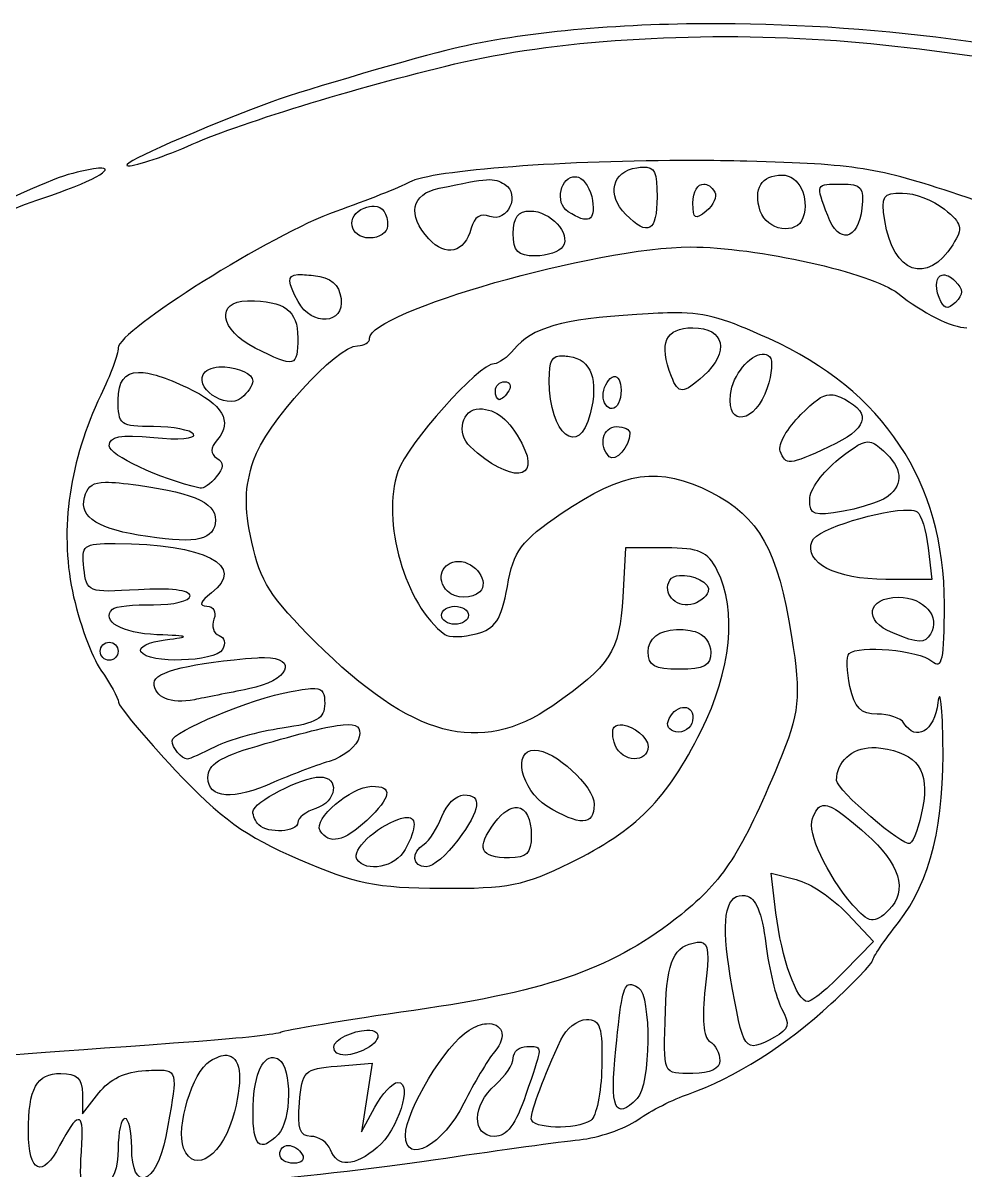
# Model space of a CAD drawing. Extents: x 0 to 79.9, y 0 to 80.2.
# Drawn here: x 22.5 to 44.71, y 53.15 to 80.18 of the extents above; entities that cross this region are included whole.
import ezdxf

# ---------------------------------------------------------------- set-up
doc = ezdxf.new("R2010")
doc.units = 0
doc.layers.add('Layer_1', color=7, linetype='CONTINUOUS')

msp = doc.modelspace()

# ---------------------------------------------------------------- linework, layer by layer
at = {"layer": 'Layer_1', "color": 7}
for points in [[(38.571842, 80.156607), (38.571842, 80.156607)], [(37.11498, 76.780413), (37.11498, 76.780413)], [(38.31332, 76.935856), (38.31332, 76.935856)], [(24.285994, 76.752301), (24.285994, 76.752301)], [(35.52748, 76.554415), (35.52748, 76.554415)], [(40.400772, 76.592449), (40.400772, 76.592449)], [(33.430103, 76.482757), (33.430103, 76.482757)], [(38.55365, 76.381885), (38.55365, 76.381885)], [(41.802513, 76.380782), (41.802513, 76.380782)], [(43.23402, 76.169116), (43.23402, 76.169116)], [(30.781515, 75.860435), (30.781515, 75.860435)], [(34.460327, 75.745782), (34.460327, 75.745782)], [(28.980694, 74.245926), (28.980694, 74.245926)], [(44.169982, 74.235452), (44.169982, 74.235452)], [(27.801094, 73.629116), (27.801094, 73.629116)], [(37.892742, 73.345791), (37.892742, 73.345791)], [(38.296232, 72.994116), (38.296232, 72.994116)], [(35.248012, 72.334862), (35.248012, 72.334862)], [(39.930586, 72.376203), (39.930586, 72.376203)], [(25.231879, 71.942397), (25.231879, 71.942397)], [(27.265313, 72.071932), (27.265313, 72.071932)], [(33.863359, 71.724116), (33.863359, 71.724116)], [(36.433675, 71.847037), (36.433675, 71.847037)], [(41.516983, 71.417089), (41.516983, 71.417089)], [(33.262536, 71.085808), (33.262536, 71.085808)], [(36.497065, 70.665782), (36.497065, 70.665782)], [(42.467279, 70.300326), (42.467279, 70.300326)], [(24.454666, 69.35389), (24.454666, 69.35389)], [(43.386705, 68.700148), (43.386705, 68.700148)], [(24.682318, 67.911359), (24.682318, 67.911359)], [(37.654619, 67.808282), (36.708732, 67.808282), (36.642588, 66.64632)], [(43.839254, 67.809936), (43.925795, 67.067449), (42.844861, 67.067449)], [(32.770298, 67.490782), (32.770298, 67.490782)], [(37.979285, 67.15895), (37.979285, 67.15895)], [(43.141965, 66.644116), (43.141965, 66.644116)], [(32.687065, 66.432449), (32.687065, 66.432449)], [(37.907626, 65.885643), (37.907626, 65.885643)], [(24.537899, 65.585782), (24.537899, 65.585782)], [(28.202379, 65.227492), (28.202379, 65.227492)], [(29.385839, 64.496029), (29.385839, 64.496029)], [(38.052045, 64.049545), (38.052045, 64.049545)], [(30.056116, 63.643299), (30.056116, 63.643299)], [(36.644792, 63.638339), (36.644792, 63.638339)], [(34.563403, 63.045782), (34.563403, 63.045782)], [(42.51358, 63.105313), (42.51358, 63.105313)], [(29.501592, 62.410782), (29.501592, 62.410782)], [(30.729149, 62.19195), (30.729149, 62.19195)], [(32.89322, 61.987449), (32.89322, 61.987449)], [(34.159362, 61.690895), (34.159362, 61.690895)], [(41.354375, 61.738299), (41.354375, 61.738299)], [(31.504159, 61.456077), (31.504159, 61.456077)], [(40.138945, 60.143634), (40.731502, 59.994806)], [(40.251944, 59.213182), (40.138945, 60.143634), (40.138945, 60.143634)], [(39.45599, 59.622184), (39.45599, 59.622184)], [(41.936458, 59.190582), (42.548858, 58.535188), (41.862595, 57.826876)], [(38.487505, 58.519202), (38.487505, 58.519202)], [(36.809053, 57.52481), (36.809053, 57.52481)], [(33.430103, 56.598217), (33.430103, 56.598217)], [(35.788202, 56.695782), (35.788202, 56.695782)], [(30.607881, 56.44553), (30.607881, 56.44553)], [(34.507178, 56.061333), (34.507178, 56.061333)], [(27.308307, 55.853525), (27.308307, 55.853525)], [(28.411289, 55.802813), (28.411289, 55.802813)], [(25.659071, 55.507362), (25.659071, 55.507362)], [(29.912248, 55.598864), (30.736314, 55.666112), (30.736314, 55.666112)], [(30.736314, 55.666112), (30.611741, 54.85803), (30.486615, 54.049949), (30.799704, 54.632032)], [(23.907309, 54.949532), (23.91227, 54.473282), (24.292057, 54.96662)], [(28.758555, 53.732449), (28.758555, 53.732449)]]:
    msp.add_lwpolyline(points, dxfattribs=at)
for points in [[(38.571842, 80.156607), (36.283146, 80.144649), (34.132478, 79.941199), (32.475399, 79.529324)], [(49.514565, 78.70195), (46.58371, 79.664809), (42.386332, 80.176536), (38.571842, 80.156607)], [(32.898732, 79.259228), (35.241888, 79.7968), (38.63581, 79.989982), (41.682899, 79.759181)], [(41.682899, 79.759181), (44.426957, 79.551335), (48.58508, 78.871519), (49.28526, 78.51619)], [(32.475399, 79.529324), (31.433189, 79.270278), (28.816582, 78.494201), (28.242065, 78.273655)], [(26.492509, 77.317297), (27.684604, 77.844499), (30.648667, 78.743013), (32.898732, 79.259228)], [(28.242065, 78.273655), (26.218222, 77.496743), (24.704329, 76.81629), (24.987691, 76.81073)], [(24.987691, 76.81073), (25.176932, 76.807013), (25.854043, 77.034936), (26.492509, 77.317297)], [(22.950399, 76.040131), (24.101916, 76.417344), (24.765977, 76.793146), (24.285994, 76.752301)], [(38.31332, 76.935856), (35.33948, 76.941072), (32.146658, 76.710902), (31.615504, 76.424328)], [(36.713143, 75.665305), (36.255322, 76.123125), (36.388647, 76.681804), (36.975519, 76.76553)], [(36.975519, 76.76553), (37.027409, 76.772933), (37.07364, 76.778378), (37.11498, 76.780413)], [(37.11498, 76.780413), (37.40435, 76.794659), (37.449565, 76.656461), (37.449565, 76.077614)], [(39.566232, 76.918768), (39.158734, 76.929647), (38.738155, 76.935111), (38.31332, 76.935856)], [(44.559691, 76.128325), (42.64023, 76.769797), (42.133749, 76.850228), (39.566232, 76.918768)], [(24.008732, 76.707653), (23.365895, 76.575782), (23.190864, 76.503586), (20.727899, 75.349458)], [(24.285994, 76.752301), (24.217425, 76.746466), (24.125932, 76.731695), (24.008732, 76.707653)], [(33.430103, 76.482757), (33.636133, 76.495121), (33.727901, 76.456472), (33.858398, 76.375821)], [(35.354949, 75.727592), (35.022598, 75.938036), (35.189109, 76.579204), (35.52748, 76.554415)], [(35.52748, 76.554415), (35.550038, 76.552762), (35.573496, 76.547983), (35.597482, 76.540083)], [(35.597482, 76.540083), (35.742939, 76.492179), (35.892113, 76.246649), (35.929313, 75.993829)], [(39.884285, 75.743577), (39.714797, 76.277584), (39.906324, 76.592449), (40.400772, 76.592449)], [(40.400772, 76.592449), (40.794212, 76.592449), (41.050532, 76.065032), (40.889702, 75.587032)], [(31.615504, 76.424328), (31.38982, 76.302563), (30.608758, 75.992773), (29.879727, 75.73586)], [(32.071908, 75.088734), (31.556322, 75.65845), (31.655885, 76.144031), (32.316649, 76.283217)], [(32.316649, 76.283217), (32.904035, 76.40695), (33.224075, 76.470393), (33.430103, 76.482757)], [(33.858398, 76.375821), (34.239897, 76.140038), (33.928507, 75.458714), (33.512235, 75.618451)], [(38.296232, 75.931542), (38.296232, 76.215355), (38.413391, 76.381509), (38.55365, 76.381885)], [(38.55365, 76.381885), (38.637805, 76.38211), (38.730439, 76.322384), (38.810517, 76.192818)], [(41.472335, 75.63609), (41.186495, 76.387913), (41.183058, 76.380782), (41.802513, 76.380782)], [(41.802513, 76.380782), (42.26691, 76.380782), (42.33602, 76.298354), (42.278763, 75.814684)], [(18.273338, 73.691403), (19.190475, 74.372002), (21.690192, 75.627313), (22.950399, 76.040131)], [(35.929313, 75.993829), (36.001424, 75.503767), (35.832449, 75.425242), (35.354949, 75.727592)], [(37.449565, 76.077614), (37.449565, 75.252351), (37.242138, 75.13631), (36.713143, 75.665305)], [(38.810517, 76.192818), (38.874313, 76.089592), (38.784321, 75.887437), (38.610977, 75.743577)], [(42.817299, 75.523091), (42.727121, 76.095283), (42.774884, 76.169116), (43.23402, 76.169116)], [(43.23402, 76.169116), (43.519155, 76.169116), (43.96578, 75.996349), (44.226206, 75.78547)], [(47.251276, 75.0507), (46.945999, 75.250727), (45.734628, 75.73567), (44.559691, 76.128325)], [(29.879727, 75.73586), (28.386617, 75.209685), (24.749271, 72.929298), (24.750117, 72.52007)], [(30.676232, 75.110782), (30.194936, 75.110782), (30.099226, 75.641365), (30.549452, 75.814133)], [(30.549452, 75.814133), (30.635996, 75.847342), (30.713739, 75.86261), (30.781515, 75.860435)], [(30.781515, 75.860435), (30.984842, 75.853911), (31.099565, 75.691594), (31.099565, 75.393004)], [(33.512235, 75.618451), (33.291642, 75.703101), (33.140071, 75.607329), (33.069609, 75.337883)], [(34.062899, 75.216616), (34.062899, 75.593168), (34.177529, 75.745782), (34.460327, 75.745782)], [(34.460327, 75.745782), (34.93702, 75.745782), (35.423822, 75.217375), (35.232577, 74.907935)], [(38.610977, 75.743577), (38.3487, 75.525905), (38.296232, 75.557682), (38.296232, 75.931542)], [(40.889702, 75.587032), (40.748644, 75.167794), (40.031622, 75.279358), (39.884285, 75.743577)], [(42.278763, 75.814684), (42.188099, 75.048823), (41.733879, 74.948182), (41.472335, 75.63609)], [(44.226206, 75.78547), (44.643751, 75.447362), (44.66621, 75.349101), (44.41858, 74.952583)], [(44.41858, 74.952583), (43.818342, 73.991447), (43.013489, 74.278237), (42.817299, 75.523091)], [(31.099565, 75.393004), (31.099565, 75.237782), (30.909065, 75.110782), (30.676232, 75.110782)], [(33.069609, 75.337883), (32.918976, 74.761864), (32.469362, 74.649547), (32.071908, 75.088734)], [(34.579388, 74.687449), (34.169381, 74.687449), (34.062899, 74.796694), (34.062899, 75.216616)], [(30.676232, 72.746068), (30.676232, 73.372636), (36.03579, 74.899116), (38.23615, 74.899116)], [(35.232577, 74.907935), (35.157475, 74.786419), (34.86356, 74.687449), (34.579388, 74.687449)], [(38.23615, 74.899116), (39.784582, 74.899116), (42.525089, 74.287502), (43.124879, 73.80826)], [(28.990064, 73.614784), (28.746952, 74.069048), (28.712544, 74.22667), (28.980694, 74.245926)], [(28.980694, 74.245926), (29.070077, 74.252344), (29.193151, 74.243408), (29.353315, 74.224979)], [(29.353315, 74.224979), (29.77009, 74.177024), (29.954217, 74.023027), (30.002647, 73.682032)], [(44.097773, 73.708491), (43.985694, 74.000566), (44.036911, 74.203421), (44.169982, 74.235452)], [(44.169982, 74.235452), (44.249825, 74.254671), (44.359071, 74.21228), (44.480316, 74.091034)], [(44.480316, 74.091034), (44.671226, 73.90013), (44.671931, 73.781588), (44.483624, 73.593287)], [(43.124879, 73.80826), (43.703827, 73.345667), (44.405203, 72.994116), (44.748758, 72.994116)], [(27.977482, 72.516763), (27.143612, 72.931765), (27.032919, 73.629116), (27.801094, 73.629116)], [(27.801094, 73.629116), (28.679363, 73.629116), (28.982899, 73.406064), (28.982899, 72.759849)], [(30.002647, 73.682032), (30.08978, 73.068523), (29.310178, 73.016653), (28.990064, 73.614784)], [(44.483624, 73.593287), (44.295322, 73.404982), (44.203657, 73.432568), (44.097773, 73.708491)], [(36.974419, 73.308308), (35.193283, 73.194082), (34.5061, 72.999101), (34.081091, 72.486998)], [(37.892742, 73.345791), (37.638609, 73.346569), (37.344601, 73.332048), (36.974419, 73.308308)], [(40.083825, 72.738352), (39.058492, 73.200845), (38.655142, 73.343458), (37.892742, 73.345791)], [(37.789666, 71.847037), (37.486212, 72.637823), (37.64352, 72.994116), (38.296232, 72.994116)], [(38.296232, 72.994116), (39.044428, 72.994116), (39.168107, 72.427522), (38.54373, 71.86247)], [(28.982899, 72.759849), (28.982899, 72.061783), (28.921718, 72.046832), (27.977482, 72.516763)], [(30.393459, 72.570782), (30.548902, 72.570782), (30.676232, 72.649551), (30.676232, 72.746068)], [(44.222899, 66.486468), (44.222899, 69.35515), (42.791191, 71.517151), (40.083825, 72.738352)], [(24.750117, 72.52007), (24.750442, 72.37316), (24.566349, 71.872282), (24.341115, 71.406616)], [(27.940551, 69.867623), (28.225462, 70.730906), (29.894967, 72.570782), (30.393459, 72.570782)], [(34.081091, 72.486998), (33.9261, 72.300245), (33.714834, 72.147449), (33.612006, 72.147449)], [(34.909565, 71.756086), (34.909565, 72.223337), (34.965716, 72.349001), (35.248012, 72.334862)], [(35.248012, 72.334862), (35.288341, 72.332842), (35.333573, 72.32767), (35.383611, 72.32053)], [(35.383611, 72.32053), (35.901317, 72.24667), (36.076676, 71.764167), (35.876397, 70.966195)], [(39.17983, 71.419293), (39.235628, 71.889324), (39.640637, 72.357407), (39.930586, 72.376203)], [(39.930586, 72.376203), (39.997499, 72.380541), (40.058013, 72.360674), (40.106975, 72.311711)], [(40.106975, 72.311711), (40.182893, 72.23579), (40.15598, 71.906015), (40.046893, 71.578595)], [(24.749566, 71.300782), (24.749566, 71.725524), (24.896222, 71.936897), (25.231879, 71.942397)], [(25.231879, 71.942397), (25.492947, 71.946674), (25.868357, 71.826171), (26.377305, 71.584658)], [(27.659431, 71.343777), (27.288896, 71.036259), (26.46957, 71.623456), (26.803394, 71.957279)], [(26.803394, 71.957279), (26.895089, 72.048975), (27.075394, 72.082049), (27.265313, 72.071932)], [(27.265313, 72.071932), (27.581844, 72.055071), (27.924566, 71.918754), (27.924566, 71.735691)], [(33.612006, 72.147449), (33.254851, 72.147449), (31.571983, 70.264898), (31.343755, 69.610205)], [(27.924566, 71.735691), (27.924566, 71.641375), (27.805278, 71.464822), (27.659431, 71.343777)], [(33.639565, 71.512449), (33.639565, 71.628866), (33.740073, 71.724116), (33.863359, 71.724116)], [(33.863359, 71.724116), (33.986648, 71.724116), (34.029015, 71.628866), (33.957065, 71.512449)], [(35.876397, 70.966195), (35.611308, 69.909989), (34.909565, 70.483467), (34.909565, 71.756086)], [(36.179565, 71.393938), (36.179565, 71.56169), (36.274815, 71.757999), (36.391232, 71.829949)], [(36.391232, 71.829949), (36.405783, 71.838942), (36.419931, 71.844372), (36.433675, 71.847037)], [(36.433675, 71.847037), (36.529899, 71.865689), (36.602899, 71.734318), (36.602899, 71.524575)], [(38.54373, 71.86247), (38.062876, 71.427304), (37.951588, 71.425072), (37.789666, 71.847037)], [(24.341115, 71.406616), (23.604273, 69.883197), (23.367778, 68.255899), (23.670287, 66.79129)], [(26.377305, 71.584658), (27.218361, 71.185551), (27.447558, 70.793736), (27.091129, 70.364267)], [(33.732721, 71.300782), (33.681385, 71.300782), (33.639565, 71.396032), (33.639565, 71.512449)], [(33.957065, 71.512449), (33.885116, 71.396032), (33.78406, 71.300782), (33.732721, 71.300782)], [(36.391232, 71.089116), (36.274815, 71.089116), (36.179565, 71.226182), (36.179565, 71.393938)], [(36.602899, 71.524575), (36.602899, 71.284873), (36.507649, 71.089116), (36.391232, 71.089116)], [(40.046893, 71.578595), (39.772294, 70.754384), (39.085926, 70.628219), (39.17983, 71.419293)], [(40.842297, 70.954068), (41.155137, 71.266909), (41.334924, 71.405627), (41.516983, 71.417089)], [(41.516983, 71.417089), (41.62622, 71.423966), (41.736521, 71.385), (41.876376, 71.310153)], [(25.583555, 70.665782), (24.797806, 70.665782), (24.749566, 70.702646), (24.749566, 71.300782)], [(33.045908, 70.194493), (32.711305, 70.501729), (32.854406, 71.090691), (33.262536, 71.085808)], [(33.262536, 71.085808), (33.662451, 71.081027), (33.966889, 70.833021), (34.262438, 70.272214)], [(41.876376, 71.310153), (42.526881, 70.962012), (42.408009, 70.606527), (41.502101, 70.189532)], [(40.35392, 70.090313), (40.296657, 70.239536), (40.516421, 70.628189), (40.842297, 70.954068)], [(26.528889, 70.485535), (26.467734, 70.584488), (26.042352, 70.665782), (25.583555, 70.665782)], [(36.323434, 69.956919), (36.062971, 70.217382), (36.172947, 70.665782), (36.497065, 70.665782)], [(36.497065, 70.665782), (36.67169, 70.665782), (36.812951, 70.594346), (36.811258, 70.507032)], [(24.539002, 70.215991), (24.538155, 70.43808), (24.788213, 70.483662), (25.589067, 70.406711)], [(25.589067, 70.406711), (26.167224, 70.351156), (26.590044, 70.386585), (26.528889, 70.485535)], [(27.091129, 70.364267), (26.914587, 70.151551), (26.910993, 70.028104), (27.077899, 69.924949)], [(34.262438, 70.272214), (34.738375, 69.369123), (33.996466, 69.321701), (33.045908, 70.194493)], [(36.811258, 70.507032), (36.804933, 70.197418), (36.465561, 69.814792), (36.323434, 69.956919)], [(41.730303, 69.899042), (42.124929, 70.207881), (42.303677, 70.329413), (42.467279, 70.300326)], [(42.467279, 70.300326), (42.565441, 70.282875), (42.658312, 70.211012), (42.788637, 70.09307)], [(26.681576, 69.214984), (25.707525, 69.44226), (24.539848, 69.987625), (24.539002, 70.215991)], [(41.502101, 70.189532), (40.540263, 69.74679), (40.487532, 69.742127), (40.35392, 70.090313)], [(42.788637, 70.09307), (43.229725, 69.693892), (43.269021, 69.318801), (42.899982, 69.025917)], [(27.077899, 69.924949), (27.244557, 69.821952), (27.239793, 69.696651), (27.061914, 69.482323)], [(27.898659, 67.941676), (27.717757, 68.785174), (27.727361, 69.221647), (27.940551, 69.867623)], [(35.192891, 68.616915), (36.661993, 69.621733), (37.507915, 69.742907), (38.719565, 69.122379)], [(41.047899, 68.947093), (41.047899, 69.176763), (41.354866, 69.605217), (41.730303, 69.899042)], [(27.061914, 69.482323), (26.925589, 69.318061), (26.754632, 69.197937), (26.681576, 69.214984)], [(31.343755, 69.610205), (30.940471, 68.453342), (31.517068, 66.446577), (32.447286, 65.769337)], [(23.981172, 69.083794), (24.051638, 69.267428), (24.158308, 69.348984), (24.454666, 69.35389)], [(24.454666, 69.35389), (24.63248, 69.356833), (24.878295, 69.331992), (25.226367, 69.284988)], [(25.226367, 69.284988), (26.601887, 69.099238), (27.123374, 68.837504), (27.035456, 68.376034)], [(25.221406, 68.110348), (24.175561, 68.28475), (23.790519, 68.586962), (23.981172, 69.083794)], [(38.719565, 69.122379), (39.86164, 68.537482), (40.299852, 67.753562), (40.621258, 65.723035)], [(41.841649, 68.672588), (41.14432, 68.546937), (41.047899, 68.580235), (41.047899, 68.947093)], [(42.899982, 69.025917), (42.75446, 68.910423), (42.27821, 68.751252), (41.841649, 68.672588)], [(41.104673, 67.968686), (41.214858, 68.255818), (42.778446, 68.723128), (43.386705, 68.700148)], [(43.386705, 68.700148), (43.473599, 68.696866), (43.540968, 68.683513), (43.581836, 68.658256)], [(43.581836, 68.658256), (43.675661, 68.600268), (43.791559, 68.218472), (43.839254, 67.809936)], [(33.922891, 66.901533), (34.078791, 67.751411), (34.233903, 67.960999), (35.192891, 68.616915)], [(27.035456, 68.376034), (26.957277, 67.965669), (26.495182, 67.897939), (25.221406, 68.110348)], [(23.941484, 67.332032), (23.878735, 67.877382), (23.925488, 67.913617), (24.682318, 67.911359)], [(24.682318, 67.911359), (26.797045, 67.905261), (27.79675, 67.390613), (26.945607, 66.74609)], [(29.403477, 65.587987), (28.343335, 66.641568), (28.093731, 67.032074), (27.898659, 67.941676)], [(42.844861, 67.067449), (41.655537, 67.067449), (40.907507, 67.454878), (41.104673, 67.968686)], [(38.868945, 67.279116), (38.643504, 67.724725), (38.451449, 67.808282), (37.654619, 67.808282)], [(25.225816, 66.82326), (24.034601, 66.751254), (24.007036, 66.762319), (23.941484, 67.332032)], [(32.510676, 66.785227), (32.225948, 67.069955), (32.380815, 67.490782), (32.770298, 67.490782)], [(32.770298, 67.490782), (33.172355, 67.490782), (33.508826, 67.007266), (33.271906, 66.770344)], [(38.245519, 66.473239), (37.872997, 66.400962), (37.572168, 66.752762), (37.754388, 67.047605)], [(37.754388, 67.047605), (37.795948, 67.11485), (37.879297, 67.149158), (37.979285, 67.15895)], [(37.979285, 67.15895), (38.279248, 67.188329), (38.730228, 66.99332), (38.657829, 66.775856)], [(38.490813, 63.502188), (39.200689, 64.922776), (39.34298, 66.342135), (38.868945, 67.279116)], [(23.670287, 66.79129), (23.817491, 66.078605), (24.120707, 65.239382), (24.343871, 64.925977)], [(26.442899, 66.67774), (26.442899, 66.81182), (25.970846, 66.868297), (25.225816, 66.82326)], [(33.271906, 66.770344), (33.103137, 66.60158), (32.686038, 66.609868), (32.510676, 66.785227)], [(33.18812, 65.78422), (33.647118, 65.906862), (33.776573, 66.1039), (33.922891, 66.901533)], [(38.657829, 66.775856), (38.614316, 66.645156), (38.428747, 66.50879), (38.245519, 66.473239)], [(25.58576, 66.470483), (26.057028, 66.46398), (26.442899, 66.557262), (26.442899, 66.67774)], [(26.945607, 66.74609), (26.678781, 66.544039), (26.642851, 66.443579), (26.835916, 66.439063)], [(36.642588, 66.64632), (36.570302, 65.368745), (36.349116, 65.025833), (34.992248, 64.089784)], [(43.005815, 65.804063), (42.30346, 66.086376), (42.39387, 66.644116), (43.141965, 66.644116)], [(43.141965, 66.644116), (43.742675, 66.644116), (44.143066, 66.182335), (43.893272, 65.778156)], [(43.929653, 65.142054), (44.174684, 64.938699), (44.222899, 65.158262), (44.222899, 66.486468)], [(25.661276, 65.763273), (24.842163, 65.794552), (24.333497, 66.086939), (24.612313, 66.365752)], [(24.612313, 66.365752), (24.676578, 66.430017), (25.114491, 66.477002), (25.58576, 66.470483)], [(26.835916, 66.439063), (26.997387, 66.435279), (27.071782, 66.298979), (27.006241, 66.128178)], [(32.369565, 66.220782), (32.369565, 66.337199), (32.51244, 66.432449), (32.687065, 66.432449)], [(32.687065, 66.009116), (32.51244, 66.009116), (32.369565, 66.104366), (32.369565, 66.220782)], [(32.687065, 66.432449), (32.86169, 66.432449), (33.004565, 66.337199), (33.004565, 66.220782)], [(33.004565, 66.220782), (33.004565, 66.104366), (32.86169, 66.009116), (32.687065, 66.009116)], [(27.006241, 66.128178), (26.942115, 65.961074), (26.996469, 65.789131), (27.126958, 65.745635)], [(25.856406, 65.64366), (26.469969, 65.719626), (26.447891, 65.733237), (25.661276, 65.763273)], [(27.126958, 65.745635), (27.257446, 65.702139), (27.294228, 65.553004), (27.208537, 65.414354)], [(32.447286, 65.769337), (32.548339, 65.695773), (32.881711, 65.70235), (33.18812, 65.78422)], [(37.237899, 65.358681), (37.237899, 65.677407), (37.505795, 65.872144), (37.907626, 65.885643)], [(37.907626, 65.885643), (38.041569, 65.890143), (38.190407, 65.874538), (38.349149, 65.836585)], [(38.349149, 65.836585), (38.552876, 65.787876), (38.719565, 65.568566), (38.719565, 65.349311)], [(40.621258, 65.723035), (40.849939, 64.278303), (40.814707, 63.933766), (40.31313, 62.728282)], [(43.893272, 65.778156), (43.751367, 65.548535), (43.632385, 65.552211), (43.005815, 65.804063)], [(24.326232, 65.374116), (24.326232, 65.490532), (24.421482, 65.585782), (24.537899, 65.585782)], [(24.537899, 65.585782), (24.654316, 65.585782), (24.749566, 65.490532), (24.749566, 65.374116)], [(25.287001, 65.360335), (25.219713, 65.469211), (25.475841, 65.596543), (25.856406, 65.64366)], [(27.208537, 65.414354), (27.02478, 65.117025), (25.464471, 65.073182), (25.287001, 65.360335)], [(34.992248, 64.089784), (33.273551, 62.904126), (31.6724, 63.333113), (29.403477, 65.587987)], [(41.978902, 65.31734), (42.189795, 65.528234), (43.618935, 65.399929), (43.929653, 65.142054)], [(24.537899, 65.162449), (24.421482, 65.162449), (24.326232, 65.257699), (24.326232, 65.374116)], [(24.749566, 65.374116), (24.749566, 65.257699), (24.654316, 65.162449), (24.537899, 65.162449)], [(25.596232, 64.628321), (25.596232, 64.89072), (26.483409, 65.107157), (28.030399, 65.221429)], [(28.202379, 65.227492), (28.996657, 65.220497), (28.783582, 64.675126), (27.818732, 64.484454)], [(28.030399, 65.221429), (28.092385, 65.226008), (28.149426, 65.227959), (28.202379, 65.227492)], [(37.978732, 64.950782), (37.388408, 64.950782), (37.237899, 65.033719), (37.237899, 65.358681)], [(38.719565, 65.349311), (38.719565, 65.034825), (38.563163, 64.950782), (37.978732, 64.950782)], [(41.997091, 64.542332), (41.918565, 64.899904), (41.910135, 65.248574), (41.978902, 65.31734)], [(24.343871, 64.925977), (24.567039, 64.612567), (24.752045, 64.275323), (24.755629, 64.176876)], [(26.548732, 64.232549), (25.990387, 64.120749), (25.596232, 64.284473), (25.596232, 64.628321)], [(26.019566, 63.266268), (26.019566, 63.480489), (27.883085, 64.251489), (28.824149, 64.426576)], [(27.818732, 64.484454), (27.353066, 64.39243), (26.781566, 64.279169), (26.548732, 64.232549)], [(28.824149, 64.426576), (29.089319, 64.475912), (29.267029, 64.502635), (29.385839, 64.496029)], [(29.385839, 64.496029), (29.583854, 64.485021), (29.617899, 64.382097), (29.617899, 64.140496)], [(42.639257, 63.892449), (42.25338, 63.892449), (42.107327, 64.040442), (41.997091, 64.542332)], [(44.188724, 63.298239), (44.170095, 64.148936), (44.116617, 64.535388), (44.06966, 64.157032)], [(24.755629, 64.176876), (24.759211, 64.078431), (25.362924, 63.357824), (26.096736, 62.575044)], [(29.617899, 64.140496), (29.617899, 63.784481), (29.437392, 63.680087), (28.612482, 63.560066)], [(38.052045, 64.049545), (38.182313, 64.068155), (38.296232, 63.991149), (38.296232, 63.804254)], [(44.06966, 64.157032), (43.986865, 63.48985), (43.549491, 63.229204), (43.270399, 63.680782)], [(37.70974, 63.72047), (37.775151, 63.916707), (37.921774, 64.030935), (38.052045, 64.049545)], [(38.296232, 63.804254), (38.296232, 63.619929), (38.145418, 63.469116), (37.961093, 63.469116)], [(43.270399, 63.680782), (43.198449, 63.797199), (42.914178, 63.892449), (42.639257, 63.892449)], [(28.612482, 63.560066), (28.059505, 63.479607), (27.349823, 63.283564), (27.035456, 63.124055)], [(28.023234, 63.140591), (29.085105, 63.449286), (29.708715, 63.611849), (30.056116, 63.643299)], [(30.056116, 63.643299), (30.403518, 63.67475), (30.475084, 63.574681), (30.433145, 63.358321)], [(36.463992, 63.160435), (36.395059, 63.340081), (36.384363, 63.532801), (36.440291, 63.588729)], [(36.440291, 63.588729), (36.487433, 63.635872), (36.561209, 63.649399), (36.644792, 63.638339)], [(36.644792, 63.638339), (36.895543, 63.605158), (37.237899, 63.352062), (37.237899, 63.129015)], [(37.961093, 63.469116), (37.776765, 63.469116), (37.663656, 63.582223), (37.70974, 63.72047)], [(26.382817, 62.834116), (26.24814, 62.834116), (26.019566, 63.105921), (26.019566, 63.266268)], [(30.433145, 63.358321), (30.392246, 63.147326), (30.072982, 62.886942), (29.723732, 62.779545)], [(35.402353, 60.38672), (36.970332, 61.159441), (37.675885, 61.871376), (38.490813, 63.502188)], [(43.138107, 58.983325), (43.903138, 59.965083), (44.232133, 61.316404), (44.188724, 63.298239)], [(27.035456, 63.124055), (26.721091, 62.964548), (26.427402, 62.834116), (26.382817, 62.834116)], [(26.866232, 62.395348), (26.866232, 62.70785), (27.13749, 62.883097), (28.023234, 63.140591)], [(34.856649, 61.724519), (34.245169, 62.103637), (34.03604, 63.045782), (34.563403, 63.045782)], [(34.563403, 63.045782), (35.040866, 63.045782), (35.967899, 62.197347), (35.967899, 61.760348)], [(37.237899, 63.129015), (37.237896, 62.728469), (36.620156, 62.753473), (36.463992, 63.160435)], [(41.682899, 62.331958), (41.682899, 62.773453), (42.039704, 63.089585), (42.51358, 63.105313)], [(42.51358, 63.105313), (42.581277, 63.10756), (42.651265, 63.103721), (42.723043, 63.093187)], [(42.723043, 63.093187), (43.598767, 62.964657), (43.875751, 62.567281), (43.709167, 61.67932)], [(29.723732, 62.779545), (29.374482, 62.672154), (28.788606, 62.449845), (28.421762, 62.285656)], [(40.31313, 62.728282), (39.44375, 60.638825), (39.0049, 59.958014), (38.023382, 59.174046)], [(26.096736, 62.575044), (27.168517, 61.431737), (27.739575, 61.018563), (29.000537, 60.475465)], [(28.421762, 62.285656), (27.464687, 61.857291), (26.866232, 61.899436), (26.866232, 62.395348)], [(27.924566, 61.593881), (27.924566, 61.814821), (29.075041, 62.410782), (29.501592, 62.410782)], [(29.508207, 61.146294), (29.339769, 61.418836), (30.231402, 62.182495), (30.729149, 62.19195)], [(29.501592, 62.410782), (29.978765, 62.410782), (29.903719, 61.827847), (29.406232, 61.669949)], [(30.729149, 62.19195), (31.233415, 62.201537), (31.194113, 61.938565), (30.609534, 61.38938)], [(43.410959, 60.844779), (43.259036, 60.750884), (41.682899, 62.107355), (41.682899, 62.331958)], [(32.377284, 61.478677), (32.483637, 61.758407), (32.715714, 61.987449), (32.89322, 61.987449)], [(32.89322, 61.987449), (33.340367, 61.987449), (33.296631, 61.656058), (32.752659, 60.920296)], [(29.406232, 61.669949), (29.173399, 61.596049), (28.982899, 61.446688), (28.982899, 61.338117)], [(33.626888, 61.335912), (33.819479, 61.591237), (34.008212, 61.705339), (34.159362, 61.690895)], [(34.159362, 61.690895), (34.353698, 61.672324), (34.486232, 61.440882), (34.486232, 61.022271)], [(35.967899, 61.760348), (35.967899, 61.260578), (35.622893, 61.249446), (34.856649, 61.724519)], [(41.115147, 61.43458), (41.183859, 61.613641), (41.250303, 61.718456), (41.354375, 61.738299)], [(41.354375, 61.738299), (41.527829, 61.771372), (41.805792, 61.567973), (42.370815, 61.074636)], [(43.709167, 61.67932), (43.633255, 61.274669), (43.499013, 60.899198), (43.410959, 60.844779)], [(28.065677, 61.281893), (27.988066, 61.359504), (27.924566, 61.499859), (27.924566, 61.593881)], [(30.609534, 61.38938), (30.075189, 60.887392), (29.717227, 60.808093), (29.508207, 61.146294)], [(30.37582, 60.477119), (30.24693, 60.68567), (30.810674, 61.222863), (31.364149, 61.419146)], [(31.364149, 61.419146), (31.416506, 61.437714), (31.463192, 61.450185), (31.504159, 61.456077)], [(31.504159, 61.456077), (31.790919, 61.497321), (31.797622, 61.23086), (31.515183, 60.703117)], [(31.958909, 60.830999), (32.082509, 60.907388), (32.270929, 61.198944), (32.377284, 61.478677)], [(42.064342, 59.394532), (41.443069, 60.115799), (40.985979, 61.097982), (41.115147, 61.43458)], [(28.982899, 61.338117), (28.982899, 61.112444), (28.2783, 61.06927), (28.065677, 61.281893)], [(33.969192, 60.505782), (33.271522, 60.505782), (33.175891, 60.738013), (33.626888, 61.335912)], [(32.011826, 60.294116), (31.678259, 60.294116), (31.6445, 60.636686), (31.958909, 60.830999)], [(32.752659, 60.920296), (32.497934, 60.575762), (32.164559, 60.294116), (32.011826, 60.294116)], [(34.486232, 61.022271), (34.486232, 60.615592), (34.375872, 60.505782), (33.969192, 60.505782)], [(42.370815, 61.074636), (43.178013, 60.369851), (43.368335, 59.735555), (42.910455, 59.277674)], [(31.515183, 60.703117), (31.291905, 60.285919), (30.581109, 60.144955), (30.37582, 60.477119)], [(29.000537, 60.475465), (30.34507, 59.896374), (30.828485, 59.798008), (32.369565, 59.789202)], [(32.369565, 59.789202), (33.935529, 59.780245), (34.328444, 59.85748), (35.402353, 60.38672)], [(40.731502, 59.994806), (41.057319, 59.913032), (41.599587, 59.551206), (41.936458, 59.190582)], [(39.177076, 57.721594), (38.958912, 58.98458), (39.052771, 59.622524), (39.45599, 59.622184)], [(39.45599, 59.622184), (39.482872, 59.622161), (39.510693, 59.619064), (39.540327, 59.613365)], [(39.540327, 59.613365), (39.780309, 59.567204), (39.922718, 59.225649), (40.01437, 58.476759)], [(41.001047, 57.119116), (40.746999, 57.119116), (40.382407, 58.137958), (40.251944, 59.213182)], [(42.910455, 59.277674), (42.571207, 58.938429), (42.441455, 58.956721), (42.064342, 59.394532)], [(38.023382, 59.174046), (36.43917, 57.908689), (34.971677, 57.381658), (31.720784, 56.91241)], [(42.529565, 58.088152), (42.529565, 58.150791), (42.803236, 58.553588), (43.138107, 58.983325)], [(37.648555, 56.907449), (37.688085, 58.10288), (37.842983, 58.434242), (38.399311, 58.515895)], [(38.399311, 58.515895), (38.432308, 58.520738), (38.461561, 58.522366), (38.487505, 58.519202)], [(38.487505, 58.519202), (38.669101, 58.497054), (38.682244, 58.254025), (38.587274, 57.445986)], [(40.01437, 58.476759), (40.086427, 57.887975), (40.254394, 57.203098), (40.387544, 56.954302)], [(41.556672, 57.070609), (42.091565, 57.567774), (42.529565, 58.025515), (42.529565, 58.088152)], [(40.21777, 56.281268), (39.499139, 55.89667), (39.490139, 55.909211), (39.177076, 57.721594)], [(41.862595, 57.826876), (41.485157, 57.43746), (41.097508, 57.119116), (41.001047, 57.119116)], [(36.478326, 56.0007), (36.597257, 57.161547), (36.648794, 57.510553), (36.809053, 57.52481)], [(36.809053, 57.52481), (36.862472, 57.529562), (36.927782, 57.496872), (37.011901, 57.444884)], [(37.011901, 57.444884), (37.320911, 57.253904), (37.298266, 55.147152), (36.983789, 54.832674)], [(38.587274, 57.445986), (38.501436, 56.715637), (38.538387, 56.278565), (38.69366, 56.182601)], [(38.190399, 54.941815), (39.238676, 55.298282), (40.526027, 56.11265), (41.556672, 57.070609)], [(31.720784, 56.91241), (30.072917, 56.67455), (28.66329, 56.442396), (28.588781, 56.396472)], [(38.296232, 55.425782), (37.571296, 55.425782), (37.597546, 55.364952), (37.648555, 56.907449)], [(40.387544, 56.954302), (40.590261, 56.57552), (40.562849, 56.465949), (40.21777, 56.281268)], [(33.02055, 56.448287), (33.17163, 56.541481), (33.31162, 56.588379), (33.430103, 56.598217)], [(33.430103, 56.598217), (33.785556, 56.627729), (33.94587, 56.324018), (33.619722, 55.935656)], [(35.182968, 56.219532), (35.304561, 56.481468), (35.577137, 56.695782), (35.788202, 56.695782)], [(35.788202, 56.695782), (36.112978, 56.695782), (36.168313, 56.52499), (36.148699, 55.584532)], [(28.588781, 56.396472), (28.514269, 56.350549), (27.644108, 56.254016), (26.654566, 56.182049)], [(29.829565, 56.04645), (29.829565, 56.23168), (30.296321, 56.433933), (30.607881, 56.44553)], [(30.607881, 56.44553), (30.711735, 56.449396), (30.798087, 56.432267), (30.844355, 56.385999)], [(30.844355, 56.385999), (30.919522, 56.310832), (30.841422, 56.160817), (30.67017, 56.052514)], [(31.522899, 53.966164), (31.522899, 54.551967), (32.457531, 56.100975), (33.02055, 56.448287)], [(34.486232, 54.357527), (34.486232, 54.563106), (34.785204, 55.362672), (35.182968, 56.219532)], [(26.654566, 56.182049), (20.073282, 55.703418), (18.783292, 55.59922), (17.552899, 55.443972)], [(30.67017, 56.052514), (30.267382, 55.797794), (29.829565, 55.794592), (29.829565, 56.04645)], [(34.062899, 55.790135), (34.062899, 55.938889), (34.205774, 56.060782), (34.380399, 56.060782)], [(34.507178, 56.061333), (34.761469, 56.058931), (34.718202, 55.98374), (34.360556, 54.934098)], [(34.380399, 56.060782), (34.428842, 56.060782), (34.470851, 56.061677), (34.507178, 56.061333)], [(36.983789, 54.832674), (36.45721, 54.30609), (36.333921, 54.591225), (36.478326, 56.0007)], [(38.69366, 56.182601), (38.824267, 56.101879), (38.931232, 55.898357), (38.931232, 55.730604)], [(26.292417, 53.666303), (26.104785, 54.155264), (26.49928, 55.459003), (26.913086, 55.717375)], [(26.913086, 55.717375), (27.070405, 55.815603), (27.20267, 55.860068), (27.308307, 55.853525)], [(27.308307, 55.853525), (27.625218, 55.833896), (27.702049, 55.358729), (27.491862, 54.523994)], [(27.927873, 54.526199), (27.931131, 55.323629), (28.131957, 55.830145), (28.411289, 55.802813)], [(28.411289, 55.802813), (28.451195, 55.798909), (28.493127, 55.784026), (28.535864, 55.757614)], [(28.535864, 55.757614), (28.850065, 55.563434), (28.836724, 54.30561), (28.517122, 53.986008)], [(33.619722, 55.935656), (33.45585, 55.740528), (33.131565, 55.196028), (32.898732, 54.725739)], [(33.639565, 55.15734), (33.872399, 55.356699), (34.062899, 55.641382), (34.062899, 55.790135)], [(38.931232, 55.730604), (38.931232, 55.532817), (38.708005, 55.425782), (38.296232, 55.425782)], [(22.632899, 54.044988), (22.632899, 55.078423), (22.824858, 55.425782), (23.396333, 55.425782)], [(23.396333, 55.425782), (23.779105, 55.425782), (23.903753, 55.30943), (23.907309, 54.949532)], [(24.292057, 54.96662), (24.544626, 55.294949), (24.915075, 55.472221), (25.398346, 55.495787)], [(25.398346, 55.495787), (25.497478, 55.500619), (25.584135, 55.505669), (25.659071, 55.507362)], [(25.659071, 55.507362), (26.183621, 55.519214), (26.140062, 55.373906), (25.870187, 53.944116)], [(29.022588, 54.737866), (29.085193, 55.494263), (29.127202, 55.534554), (29.912248, 55.598864)], [(36.148699, 55.584532), (36.135956, 54.973343), (36.018656, 54.40337), (35.887973, 54.317839)], [(30.799704, 54.632032), (30.971879, 54.952179), (31.21568, 55.214116), (31.340998, 55.214116)], [(31.340998, 55.214116), (31.702231, 55.214116), (31.348672, 54.096945), (30.855378, 53.679532)], [(33.619722, 53.944116), (33.077511, 53.944116), (33.089633, 54.686475), (33.639565, 55.15734)], [(34.360556, 54.934098), (34.116998, 54.219291), (33.910953, 53.944116), (33.619722, 53.944116)], [(36.995365, 54.336029), (37.303329, 54.550309), (37.841149, 54.823053), (38.190399, 54.941815)], [(29.294336, 53.944116), (29.034424, 53.944116), (28.971912, 54.125573), (29.022588, 54.737866)], [(32.898732, 54.725739), (32.410883, 53.740354), (31.522899, 53.250121), (31.522899, 53.966164)], [(23.896285, 53.785366), (23.946103, 54.540858), (23.781848, 54.521957), (23.369874, 53.725283)], [(24.90997, 54.367449), (24.821532, 54.367449), (24.749566, 54.044219), (24.749566, 53.649215)], [(25.06872, 53.679532), (25.069843, 54.057888), (24.998407, 54.367449), (24.90997, 54.367449)], [(27.491862, 54.523994), (27.236891, 53.51142), (26.542421, 53.014802), (26.292417, 53.666303)], [(28.517122, 53.986008), (28.08482, 53.553705), (27.924515, 53.701117), (27.927873, 54.526199)], [(35.887973, 54.317839), (35.541845, 54.091308), (34.486232, 54.121188), (34.486232, 54.357527)], [(35.619532, 53.864189), (36.068274, 53.909401), (36.687399, 54.121747), (36.995365, 54.336029)], [(23.369874, 53.725283), (22.965007, 52.942359), (22.632899, 53.086553), (22.632899, 54.044988)], [(24.414427, 52.802549), (23.847028, 52.584817), (23.820471, 52.635572), (23.896285, 53.785366)], [(25.870187, 53.944116), (25.652289, 52.789697), (25.065502, 52.596022), (25.06872, 53.679532)], [(29.752948, 53.626616), (29.685937, 53.801241), (29.479641, 53.944116), (29.294336, 53.944116)], [(32.475399, 53.43369), (33.755982, 53.625494), (35.170787, 53.818974), (35.619532, 53.864189)], [(24.749566, 53.649215), (24.749566, 53.189585), (24.628701, 52.884777), (24.414427, 52.802549)], [(28.559565, 53.520782), (28.559565, 53.637199), (28.64901, 53.732449), (28.758555, 53.732449)], [(28.889192, 53.309116), (28.707698, 53.309116), (28.559565, 53.404366), (28.559565, 53.520782)], [(28.758555, 53.732449), (28.868102, 53.732449), (29.016782, 53.637199), (29.088732, 53.520782)], [(29.088732, 53.520782), (29.160682, 53.404366), (29.070689, 53.309116), (28.889192, 53.309116)], [(30.855378, 53.679532), (30.318504, 53.225245), (29.91441, 53.20585), (29.752948, 53.626616)], [(27.818732, 52.881373), (29.099315, 52.99333), (31.194815, 53.241883), (32.475399, 53.43369)]]:
    msp.add_open_spline(points, degree=3, dxfattribs=at)

doc.saveas('drawing.dxf')
